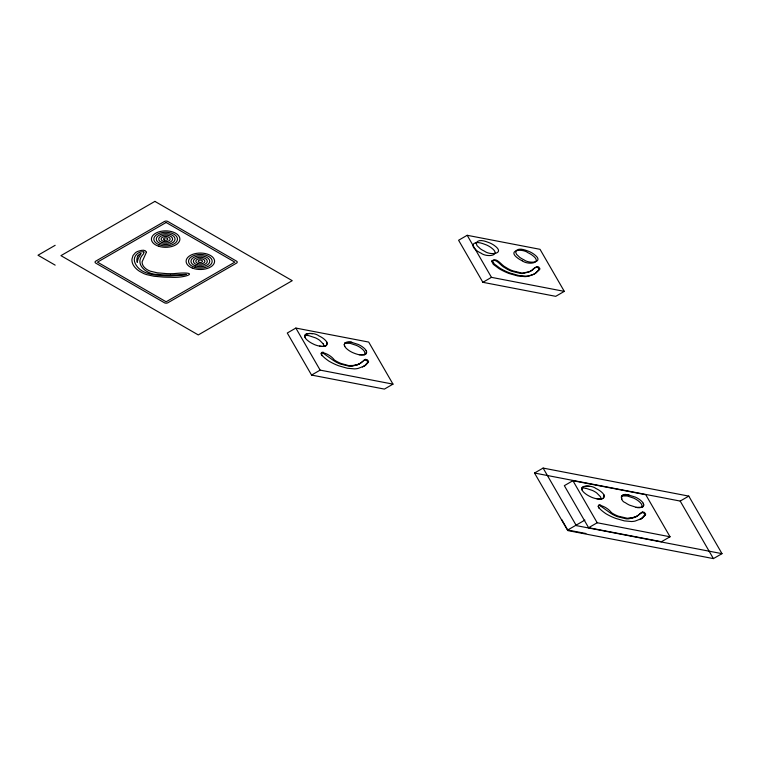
<?xml version="1.0" encoding="UTF-8"?>
<svg xmlns="http://www.w3.org/2000/svg" width="760" height="760" viewBox="0 0 760 760"><rect width="100%" height="100%" fill="white"/><g stroke="black" fill="none" stroke-linecap="round" stroke-linejoin="round"><path stroke-width="1.14" d="M321.385 352.744A1.805 1.045 0 0 1 322.724 352.858L333.592 360.563A35.501 20.501 0 0 0 340.309 364.012L349.191 366.215A10.146 5.852 0 0 0 351.358 366.225L357.095 364.942A15.523 8.958 0 0 0 359.623 363.669C362.406 362.444 366.054 356.535 368.476 361.19A5.586 3.22 0 0 1 368.457 362.055L365.598 365.18A22.173 12.806 0 0 1 363.964 366.168L358.122 368.419A12.55 7.248 0 0 1 354.512 368.885L347.339 368.248L338.874 365.835A52.108 30.087 0 0 1 333.545 363.584A58.245 33.63 0 0 1 328.633 360.933C311.933 349.135 327.959 351.386 334.447 360.069A35.501 20.501 0 0 0 341.164 363.517L348.536 365.56L354.397 365.465M598.443 505.381A1.805 1.045 0 0 1 599.783 505.495L610.65 513.2A35.501 20.501 0 0 0 617.367 516.648L626.25 518.852A10.146 5.852 0 0 0 628.415 518.861L634.153 517.579A15.523 8.958 0 0 0 636.681 516.306C639.464 515.061 643.093 509.181 645.534 513.827A5.586 3.22 0 0 1 645.506 514.691L642.656 517.817A22.173 12.806 0 0 1 641.022 518.804L635.179 521.056A12.55 7.248 0 0 1 631.569 521.531L624.397 520.885L615.933 518.472A52.108 30.087 0 0 1 610.593 516.221A58.245 33.63 0 0 1 605.692 513.57C588.99 501.818 605.017 504.042 611.505 512.706M368.457 362.055L364.562 365.835A23.864 13.775 0 0 1 362.397 366.956M645.515 514.7L641.62 518.472A23.864 13.775 0 0 1 639.454 519.593M304.845 335.435L305.387 334.514A3.6 2.08 0 0 1 306.451 333.849L309.805 333.412M582.464 490.475A9.386 5.425 0 0 1 581.827 488.062L582.445 487.16A3.6 2.08 0 0 1 583.509 486.486L586.862 486.058M137.921 255.911L137.855 256.015A16.929 9.775 0 0 0 137.237 257.317L136.791 260.024L137.294 262.352A21.945 12.663 0 0 1 137.322 261.601L138.254 258.447L141.084 253.488A6.365 3.676 0 0 0 139.412 254.334L139.108 254.572A10.745 6.204 0 0 0 137.94 255.911M359.034 354.683L364.971 354.597A3.591 2.071 0 0 0 365.902 354.084C368.296 351.443 364.467 348.327 362.463 346.854A28.206 16.283 0 0 0 358.33 344.479L351.338 342.247L345.819 342.484A3.591 2.071 0 0 0 344.907 343.045C342.703 345.695 346.56 348.755 348.469 350.17A28.206 16.283 0 0 0 352.602 352.555C356.07 354.065 366.044 357.894 366.595 351.557M364.534 354.74C366.206 351.984 362.624 349.315 360.743 347.852A28.206 16.283 0 0 0 356.62 345.467L350.189 343.339L344.679 343.283M627.256 494.731C620.436 492.679 619.495 500.764 625.528 502.806A28.206 16.283 0 0 0 629.66 505.191L636.462 507.385L641.991 507.252A3.591 2.071 0 0 0 642.96 506.72C645.401 504.136 641.487 500.925 639.521 499.5A28.206 16.283 0 0 0 635.389 497.116L627.817 494.798M641.592 507.376C643.255 504.621 639.673 501.951 637.801 500.488A28.206 16.283 0 0 0 633.669 498.104L627.247 495.976L621.737 495.919M363.29 360.933L364.43 359.955A3.277 1.89 0 0 1 365.645 359.309M362.33 361.798L360.772 362.985A15.589 9.006 0 0 1 358.207 364.334L352.668 365.693A10.194 5.89 0 0 1 350.797 365.75M642.694 511.945A3.277 1.89 0 0 0 641.525 512.611L637.83 515.622A15.589 9.006 0 0 1 635.265 516.971L629.726 518.329A10.194 5.89 0 0 1 627.855 518.386L618.222 516.154A35.501 20.501 0 0 1 611.496 512.706M55.166 245.309L38 255.227L55.166 265.135M295.858 328.063L287.28 333.013L311.562 375.07L384.408 389.091L392.986 384.132L368.704 342.076L295.858 328.063L320.14 370.12L392.986 384.132M467.181 235.296L458.594 240.255L482.875 282.312L555.721 296.334L564.309 291.374L540.028 249.318L467.181 235.296L491.464 277.352L564.309 291.374M311.562 375.07L320.14 370.12M482.875 282.312L491.464 277.352M534.517 473.034L543.106 468.074L688.778 496.109L722 553.66L713.412 558.609L567.748 530.575L534.517 473.034L680.19 501.068L688.778 496.109M572.917 480.7L564.338 485.659L588.611 527.716L661.457 541.728L670.044 536.778L645.762 494.712L572.917 480.7L597.198 522.756L670.044 536.778M561.64 519.498L567.711 530.005L584.886 520.096M588.611 527.716L597.198 522.756M355.043 365.332L357.228 364.714A15.114 8.73 0 0 0 359.623 363.669M319.618 346.037A9.386 5.425 0 0 0 323.788 346.408L325.365 346.047A3.6 2.08 0 0 0 326.515 345.439C328.833 342.798 324.995 339.71 323.019 338.257A28.206 16.283 0 0 0 318.896 335.873C313.196 331.331 297.331 333.279 309.035 341.563A28.206 16.283 0 0 0 313.167 343.947C316.578 345.942 328.748 349.239 326.714 341.962M596.676 498.674A9.386 5.425 0 0 0 600.846 499.044L602.423 498.693A3.6 2.08 0 0 0 603.573 498.075C605.891 495.434 602.053 492.347 600.077 490.894A28.206 16.283 0 0 0 595.954 488.509C590.254 483.968 574.389 485.916 586.093 494.2A28.206 16.283 0 0 0 590.216 496.584C593.636 498.579 605.806 501.875 603.772 494.598M170.401 275.101L185.298 274.417A20.577 11.875 0 0 1 185.943 274.408L186.314 274.398A10.155 5.861 0 0 1 184.214 274.93L183.169 275.11A30.932 17.86 0 0 1 179.911 275.481L170.772 275.832A92.121 53.181 0 0 1 165.11 275.747C154.014 275.395 138.643 273.97 134.53 261.659C133.019 256.082 138.463 251.009 143.839 251.778M627.855 518.386L634.286 517.351A15.114 8.73 0 0 0 636.681 516.306M310.584 333.469L312.464 333.735M587.642 486.105L589.522 486.381M351.909 342.342C349.087 341.269 342.304 342.095 344.784 346.455M628.966 494.978L622.877 495.121A3.591 2.071 0 0 0 621.965 495.681L621.281 496.964L621.841 499.092M636.082 507.319C638.903 508.392 645.686 507.566 643.207 503.206M722 553.66L576.327 525.625L543.106 468.074M567.711 530.005L585.922 533.51M586.093 488.357L592.515 490.494A28.206 16.283 0 0 1 596.647 492.869L600.333 496.584A9.386 5.425 0 0 1 600.913 499.006M323.599 352.345L322.506 352.231A1.32 0.76 0 0 0 321.888 352.383L321.128 353.713L322.012 355.69M600.656 504.982L599.63 504.858A1.32 0.76 0 0 0 598.947 505.02L598.186 506.35L599.07 508.326M522.206 260.775C528.019 265.354 543.714 263.34 532.067 255.084A28.206 16.283 0 0 0 527.934 252.7C522.12 248.13 506.426 250.144 518.073 258.39A28.206 16.283 0 0 0 522.206 260.775M323.276 343.947L319.589 340.233A28.206 16.283 0 0 0 315.457 337.849L309.035 335.72A9.386 5.425 0 0 0 304.836 335.388M680.19 501.068L713.412 558.609M366.149 350.569L366.424 351.11M144.011 252.187A9.643 5.567 0 0 1 143.688 253.26L143.621 253.451A26.154 15.105 0 0 1 143.298 254.115C133.351 264.214 147.307 275.006 157.805 274.341A57.237 33.041 0 0 0 170.392 275.072M581.894 488.024A9.386 5.425 0 0 1 586.064 488.395M641.022 518.804A20.368 11.761 0 0 0 642.352 517.921L644.651 515.194A5.586 3.22 0 0 0 644.679 514.32L643.739 512.962L641.877 512.487A1.52 0.874 0 0 0 641.487 512.591M323.219 343.957A9.386 5.425 0 0 1 323.855 346.37M305.406 337.839A9.386 5.425 0 0 1 304.769 335.426M364.43 359.955A1.52 0.874 0 0 1 364.819 359.841L366.681 360.325L367.622 361.684A5.586 3.22 0 0 1 367.593 362.558L365.294 365.275A20.368 11.761 0 0 1 363.964 366.168M472.673 244.948L473.594 247.637L476.919 250.781A28.206 16.283 0 0 0 481.051 253.166C486.865 257.735 502.559 255.721 490.903 247.475A28.206 16.283 0 0 0 486.78 245.09C482.771 243.599 475.513 240.236 472.673 244.948M476.102 242.962L477.023 245.651L480.358 248.795A28.206 16.283 0 0 0 484.481 251.18C490.304 255.759 505.989 253.745 494.342 245.49A28.206 16.283 0 0 0 490.209 243.105C486.2 241.613 478.942 238.26 476.102 242.962M515.536 251.569L516.467 254.258L519.792 257.402A28.206 16.283 0 0 0 523.915 259.787C529.739 264.356 545.433 262.342 533.776 254.097A28.206 16.283 0 0 0 529.653 251.712C525.644 250.22 518.386 246.858 515.536 251.569M491.596 261.136L493.325 264.375L499.092 268.669A58.245 33.63 0 0 0 504.003 271.32A52.108 30.087 0 0 0 509.333 273.572L517.797 275.975L524.97 276.621A12.55 7.248 0 0 0 528.58 276.155L532.285 274.94A23.75 13.708 0 0 0 535.021 273.562L538.916 269.791A5.586 3.22 0 0 0 538.935 268.916C537.32 264.936 533.453 268.631 531.658 270.427A15.637 9.025 0 0 1 528.675 272.07L522.737 273.457A10.146 5.861 0 0 1 520.514 273.448L511.622 271.253A35.501 20.501 0 0 1 504.906 267.805C500.792 266.076 495.957 257.573 491.596 261.136M492.451 260.642L494.181 263.881L499.947 268.175A58.245 33.63 0 0 0 504.858 270.826A52.108 30.087 0 0 0 510.188 273.077L518.653 275.481L525.834 276.127A12.55 7.248 0 0 0 529.444 275.661L533.149 274.445A23.75 13.708 0 0 0 535.876 273.068L539.771 269.297A5.586 3.22 0 0 0 539.799 268.423C538.184 264.442 534.318 268.137 532.522 269.923A15.637 9.025 0 0 1 529.53 271.577L523.592 272.963A10.146 5.861 0 0 1 521.369 272.954L512.477 270.76A35.501 20.501 0 0 1 505.761 267.301C501.657 265.582 496.812 257.079 492.451 260.642M146.414 252.225L142.177 261.697A16.957 9.785 0 0 0 142.339 263.796L142.471 264.224A20.121 11.618 0 0 0 144.039 266.988L145.416 268.375A17.166 9.909 0 0 0 150.537 271.234L157.31 272.83L166.868 273.638A62.652 36.176 0 0 0 173.726 273.647C201.533 270.816 187.311 278.369 170.781 277.238A94.363 54.483 0 0 1 163.542 277.096L154.033 276.26L146.766 274.645A25.811 14.905 0 0 1 143.488 273.429L139.593 271.349A30.296 17.489 0 0 1 133.446 265.278A28.471 16.435 0 0 1 132.411 262.988A29.364 16.957 0 0 1 131.964 259.113L133.019 255.531L135.47 252.69A11.371 6.564 0 0 1 137.522 251.503C140.011 250.629 145.321 248.786 146.414 252.225M154.898 201.391L60.933 255.645L198.274 334.932L292.239 280.677L154.898 201.391M164.435 221.493L95.751 261.145A2.432 1.406 0 0 0 95.751 263.122L164.435 302.774A2.432 1.406 0 0 0 167.865 302.774L236.541 263.122A2.432 1.406 0 0 0 236.541 261.145L167.865 221.493A2.432 1.406 0 0 0 164.435 221.493M166.145 222.48L97.47 262.133L166.145 301.786L234.831 262.133L166.145 222.48M158.526 246.212A14.24 8.227 0 0 0 179.892 239.096A14.24 8.227 0 0 0 158.526 231.971A14.24 8.227 0 0 0 158.526 246.212M192.365 268.09A14.24 8.227 0 0 0 214.557 261.867A14.24 8.227 0 0 0 194.123 253.878A14.24 8.227 0 0 0 192.365 268.09M159.03 244.739A11.818 6.821 0 0 0 177.441 239.581A11.818 6.821 0 0 0 160.483 232.959A11.818 6.821 0 0 0 159.03 244.739M194.436 267.188A11.818 6.821 0 0 0 212.163 261.278A11.818 6.821 0 0 0 194.436 255.369A11.818 6.821 0 0 0 194.436 267.188M160.388 243.58A9.386 5.425 0 0 0 175.018 239.476A9.386 5.425 0 0 0 161.548 234.213A9.386 5.425 0 0 0 160.388 243.58M161.747 242.421A6.963 4.019 0 0 0 172.596 239.381A6.963 4.019 0 0 0 162.611 235.476A6.963 4.019 0 0 0 161.747 242.421M163.381 241.357A4.531 2.612 0 0 0 170.183 239.096A4.531 2.612 0 0 0 163.381 236.825A4.531 2.612 0 0 0 163.381 241.357M164.474 240.103A2.109 1.216 0 0 0 167.751 239.181A2.109 1.216 0 0 0 164.73 238.004A2.109 1.216 0 0 0 164.474 240.103M195.652 265.971A9.386 5.425 0 0 0 209.732 261.278A9.386 5.425 0 0 0 195.652 256.585A9.386 5.425 0 0 0 195.652 265.971M196.868 264.755A6.963 4.019 0 0 0 207.309 261.278A6.963 4.019 0 0 0 196.868 257.801A6.963 4.019 0 0 0 196.868 264.755M197.809 263.445A4.531 2.612 0 0 0 204.868 261.469A4.531 2.612 0 0 0 198.369 258.923A4.531 2.612 0 0 0 197.809 263.445M199.291 262.333A2.109 1.216 0 0 0 202.454 261.278A2.109 1.216 0 0 0 199.291 260.224A2.109 1.216 0 0 0 199.291 262.333"/></g></svg>
